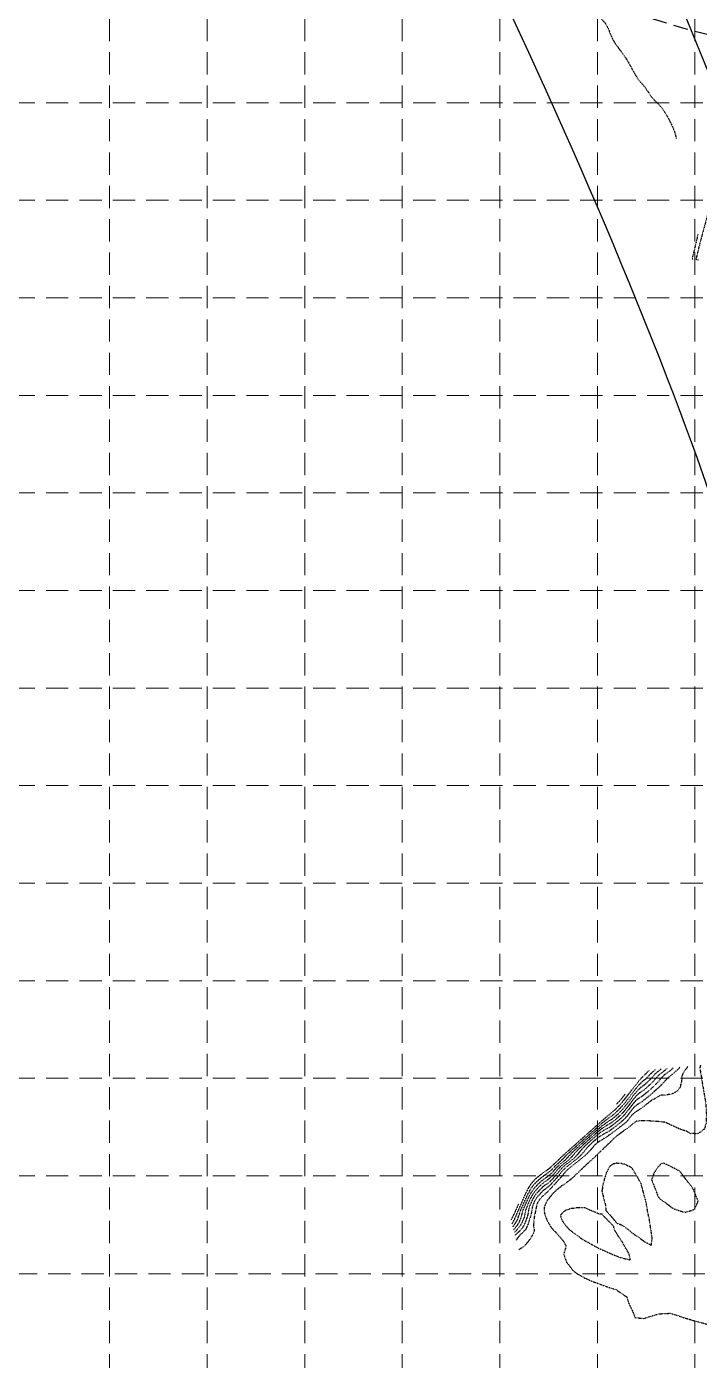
# Model space of a CAD drawing. Header units: feet. Extents: x 2175025 to 2179063, y 467811 to 470338.
# Drawn here: x 2175919 to 2176353, y 468262 to 469123 of the extents above; entities that cross this region are included whole.
import ezdxf

# ---------------------------------------------------------------- set-up
doc = ezdxf.new("R2010")
doc.units = ezdxf.units.FT
doc.header["$LTSCALE"] = 0.5
doc.header["$MEASUREMENT"] = 0
for name, pattern in [('DIVIDE', [1.25, 0.5, -0.25, 0, -0.25, 0, -0.25]), ('HIDDEN', [0.375, 0.25, -0.125]), ('HIDDEN2', [0.1875, 0.125, -0.0625])]:
    doc.linetypes.add(name, pattern=pattern)
for name, color, linetype in [('EC', 35, 'DIVIDE'), ('GRID', 254, 'HIDDEN'), ('Road Bush Tollway Approximate', 4, 'CONTINUOUS')]:
    doc.layers.add(name, color=color, linetype=linetype)

msp = doc.modelspace()

# ---------------------------------------------------------------- linework, layer by layer
at = {"layer": 'EC', "color": 43, "flags": 128}
for points, elevation in [([(2176279.06, 469193.15), (2176279.06, 469193.15), (2176277.96, 469192.36), (2176277.36, 469191.7), (2176277.25, 469191.54), (2176276.99, 469191.28), (2176276.43, 469190.73), (2176275.53, 469190.22), (2176275.13, 469189.95), (2176274.73, 469189.78), (2176274.7, 469189.76), (2176274.61, 469189.67), (2176274.59, 469189.63), (2176274.53, 469189.46), (2176274.51, 469189.35), (2176274.49, 469189.17), (2176274.47, 469188.96), (2176274.46, 469188.87), (2176274.42, 469188.61), (2176274.03, 469187.91), (2176273.78, 469187.5), (2176273.75, 469187.47), (2176273.65, 469187.37), (2176273.18, 469187), (2176273, 469186.91), (2176272.62, 469186.67), (2176272.2, 469186.37), (2176272.04, 469186.19), (2176271.55, 469185.32), (2176271.28, 469184.78), (2176270.67, 469183.64), (2176269.78, 469181.84), (2176269.56, 469181.58), (2176268.55, 469180.28), (2176267.82, 469179.45), (2176267.39, 469179.04), (2176266.67, 469178.17), (2176266.25, 469177.9), (2176265.91, 469177.31), (2176265.1, 469176.71), (2176263.91, 469175.15), (2176263.88, 469175.14), (2176263.88, 469175.14), (2176263.33, 469174.83), (2176263.15, 469174.72), (2176262.85, 469174.48), (2176262.55, 469174.09), (2176262.53, 469174.05), (2176262.51, 469173.93), (2176262.32, 469172.45), (2176262.34, 469171.7), (2176262.36, 469170.72), (2176262.46, 469169.72), (2176262.55, 469168.92), (2176262.72, 469167.84), (2176262.85, 469167.05), (2176263.06, 469166.03), (2176263.23, 469165.14), (2176263.43, 469164.25), (2176263.65, 469163.21), (2176263.82, 469162.48), (2176264.08, 469161.28), (2176264.21, 469160.71), (2176264.52, 469159.34), (2176264.6, 469158.94), (2176264.73, 469158.15), (2176264.75, 469158.07), (2176264.96, 469157.19), (2176264.99, 469157.03), (2176265.21, 469156.23), (2176265.26, 469156.02), (2176265.49, 469155.27), (2176265.55, 469155.03), (2176265.8, 469154.32), (2176265.87, 469154.07), (2176266.16, 469153.36), (2176266.23, 469153.16), (2176266.61, 469152.4), (2176266.65, 469152.31), (2176266.9, 469151.93), (2176267.13, 469151.53), (2176267.2, 469151.45), (2176267.7, 469150.84), (2176269.31, 469149.94), (2176270.43, 469149.24), (2176272.19, 469148.35), (2176273.29, 469147.79), (2176274.49, 469147.21), (2176276.02, 469145.92), (2176278.25, 469143.98), (2176278.6, 469143.69), (2176278.87, 469143.47), (2176280.98, 469141.11), (2176281.89, 469140.12), (2176283.18, 469138.22), (2176284.09, 469137), (2176285.2, 469135.02), (2176285.95, 469133.98), (2176287.19, 469131.78), (2176288.05, 469130.9), (2176289.51, 469129.09), (2176292.09, 469126.52), (2176292.64, 469125.87), (2176294.59, 469122.44), (2176295.06, 469121.42), (2176295.96, 469118.95), (2176297.12, 469116.36), (2176297.55, 469115.34), (2176298.8, 469113.31), (2176299.17, 469112.72), (2176300.51, 469110.8), (2176301.13, 469109.93), (2176302.31, 469108.32), (2176303.25, 469107.05), (2176304.15, 469105.84), (2176305.35, 469104.18), (2176305.95, 469103.35), (2176307.12, 469101.49), (2176307.54, 469100.81), (2176307.9, 469100.16), (2176308.82, 469098.43), (2176309.28, 469097.59), (2176310.11, 469096.06), (2176310.67, 469095.04), (2176311.43, 469093.69), (2176312.08, 469092.56), (2176312.84, 469091.34), (2176313.53, 469090.25), (2176314.47, 469089.04), (2176315.09, 469088.25), (2176316.34, 469086.83), (2176317.22, 469085.79), (2176318.15, 469084.61), (2176319.28, 469083.1), (2176319.8, 469082.35), (2176321.23, 469080.05), (2176321.23, 469080.04), (2176322.58, 469078.15), (2176322.64, 469078.06), (2176324.08, 469076.5), (2176324.38, 469076.17), (2176325.64, 469074.92), (2176326.24, 469074.3), (2176327.21, 469073.36), (2176328.07, 469072.43), (2176328.73, 469071.72), (2176329.68, 469070.51), (2176330.13, 469069.92), (2176332.52, 469065.99), (2176333.45, 469064.41), (2176335.33, 469060.69), (2176336.4, 469058.35), (2176337.43, 469055.77), (2176338.58, 469051.49), (2176338.62, 469051.34)], 430), ([(2176361.02, 469011.97), (2176360.11, 469007.66), (2176359.47, 469004.63), (2176358.48, 469000.78), (2176356.68, 468993.93), (2176356.68, 468993.92), (2176356.68, 468993.92), (2176354.82, 468987.08), (2176353.51, 468982.22), (2176352.98, 468980.23), (2176351.67, 468974.7), (2176351.35, 468973.35), (2176351.35, 468973.34), (2176351.48, 468973.27), (2176351.62, 468973.21), (2176351.77, 468973.16), (2176352.02, 468973.08), (2176352.12, 468973.05), (2176352.44, 468972.94), (2176352.47, 468972.94), (2176352.55, 468972.91), (2176352.75, 468972.83), (2176352.81, 468972.81), (2176352.92, 468972.75), (2176353.04, 468972.69)], 431), ([(2176352.61, 468989.45), (2176352.17, 468987.47), (2176350.6, 468980.85), (2176350.53, 468980.59), (2176350.37, 468979.91), (2176348.85, 468973.72), (2176348.9, 468973.69), (2176348.96, 468973.64), (2176349.14, 468973.56), (2176349.18, 468973.55), (2176349.28, 468973.51), (2176349.38, 468973.45), (2176349.43, 468973.43), (2176349.57, 468973.37), (2176349.69, 468973.3), (2176349.75, 468973.28), (2176349.86, 468973.22)], 430), ([(2176232.47, 468350.41), (2176233.23, 468351.46), (2176233.6, 468352.13), (2176234.27, 468353.39), (2176234.6, 468354.24), (2176235.39, 468356), (2176235.71, 468356.88), (2176236.7, 468359.06), (2176236.92, 468359.58), (2176238.02, 468362.08), (2176238.09, 468362.25), (2176238.62, 468363.46), (2176239.23, 468364.91), (2176239.33, 468365.15), (2176240.36, 468367.56), (2176240.64, 468368.2), (2176241.59, 468370.26), (2176242.01, 468371.15), (2176243, 468373.06), (2176243.47, 468373.93), (2176244.89, 468376.09), (2176245.09, 468376.41), (2176245.26, 468376.62), (2176246.4, 468377.99), (2176246.89, 468378.48), (2176247.79, 468379.41), (2176248.43, 468379.96), (2176249.26, 468380.69), (2176249.92, 468381.2), (2176250.78, 468381.87), (2176251.39, 468382.3), (2176252.33, 468383), (2176252.84, 468383.35), (2176253.9, 468384.1), (2176254.3, 468384.39), (2176255.45, 468385.22), (2176255.75, 468385.45), (2176256.98, 468386.38), (2176257.23, 468386.59), (2176258.97, 468388.28), (2176261.04, 468390.16), (2176261.32, 468390.42), (2176265.03, 468394), (2176265.92, 468394.81), (2176269.44, 468397.99), (2176270.4, 468398.85), (2176273.95, 468402.02), (2176274.86, 468402.83), (2176278.49, 468406.06), (2176279.31, 468406.79), (2176283.03, 468410.09), (2176283.77, 468410.75), (2176287.55, 468414.12), (2176288.22, 468414.73), (2176292.11, 468418.17), (2176292.67, 468418.68), (2176296.17, 468421.57), (2176296.99, 468422.25), (2176297.06, 468422.3), (2176297.32, 468422.52), (2176298.99, 468423.96), (2176299.39, 468424.35), (2176301.49, 468426.42), (2176301.53, 468426.46), (2176302.32, 468427.35), (2176303.78, 468428.99), (2176303.84, 468429.06), (2176305.72, 468431.35), (2176306.09, 468431.8), (2176306.1, 468431.82), (2176308.27, 468434.62), (2176308.5, 468434.91), (2176310.43, 468437.46), (2176310.91, 468438.09), (2176312.6, 468440.29), (2176313.3, 468441.17), (2176314.83, 468443.06), (2176315.62, 468443.99), (2176317.22, 468445.64), (2176317.81, 468446.26), (2176320.33, 468448.65), (2176321.41, 468449.64)], 430), ([(2176233.02, 468348.3), (2176233.75, 468349.25), (2176234.74, 468350.58), (2176235.12, 468351.27), (2176235.8, 468352.49), (2176236.22, 468353.44), (2176236.64, 468354.54), (2176236.88, 468355.39), (2176237.59, 468357.41), (2176237.73, 468357.9), (2176238.76, 468360.37), (2176238.83, 468360.54), (2176238.84, 468360.57), (2176239.97, 468363.19), (2176240.15, 468363.62), (2176241.14, 468365.87), (2176241.48, 468366.64), (2176242.38, 468368.57), (2176242.85, 468369.59), (2176243.79, 468371.37), (2176244.31, 468372.37), (2176245.75, 468374.44), (2176245.97, 468374.78), (2176246.15, 468374.98), (2176247.31, 468376.29), (2176247.75, 468376.74), (2176248.7, 468377.73), (2176249.31, 468378.28), (2176250.14, 468379.05), (2176250.82, 468379.59), (2176251.64, 468380.28), (2176252.3, 468380.76), (2176253.18, 468381.43), (2176253.76, 468381.85), (2176254.73, 468382.55), (2176255.21, 468382.9), (2176256.3, 468383.65), (2176256.66, 468383.92), (2176258.34, 468385.41), (2176258.48, 468385.54), (2176260.26, 468387.52), (2176262.36, 468389.4), (2176262.49, 468389.52), (2176264.57, 468391.4), (2176264.86, 468391.68), (2176268.15, 468395.1), (2176269.56, 468396.38), (2176272.45, 468399.05), (2176274.07, 468400.49), (2176276.92, 468403.06), (2176278.54, 468404.51), (2176281.42, 468407.09), (2176283, 468408.49), (2176285.96, 468411.13), (2176287.45, 468412.46), (2176290.65, 468415.22), (2176291.86, 468416.29), (2176295.29, 468418.86), (2176296.02, 468419.39), (2176296.16, 468419.48), (2176297.47, 468420.43), (2176298.23, 468420.98), (2176298.32, 468421.06), (2176300.13, 468422.69), (2176300.73, 468423.29), (2176302.61, 468425.18), (2176302.9, 468425.51), (2176304.92, 468427.86), (2176305.19, 468428.19), (2176307.13, 468430.64), (2176307.56, 468431.18), (2176309.31, 468433.46), (2176309.96, 468434.31), (2176311.48, 468436.29), (2176312.35, 468437.39), (2176313.71, 468439.05), (2176314.67, 468440.22), (2176316.12, 468441.61), (2176316.82, 468442.34), (2176319.45, 468444.48), (2176319.56, 468444.58), (2176322.53, 468447.72), (2176323.84, 468448.85), (2176324.24, 468449.21), (2176325.15, 468449.99)], 431), ([(2176233.49, 468346.47), (2176234.27, 468347.23), (2176235.18, 468348.36), (2176236.21, 468349.72), (2176236.58, 468350.39), (2176237.27, 468351.63), (2176237.69, 468352.56), (2176238.17, 468353.64), (2176238.51, 468354.59), (2176238.84, 468355.78), (2176238.98, 468356.44), (2176239.57, 468358.57), (2176239.65, 468358.86), (2176239.7, 468358.98), (2176240.67, 468361.46), (2176240.96, 468362.13), (2176241.81, 468364.12), (2176242.27, 468365.18), (2176243.03, 468366.82), (2176243.64, 468368.13), (2176244.43, 468369.61), (2176245.11, 468370.89), (2176246.43, 468372.69), (2176246.81, 468373.23), (2176247.07, 468373.52), (2176248.18, 468374.7), (2176248.66, 468375.2), (2176249.56, 468376.14), (2176250.22, 468376.76), (2176250.99, 468377.49), (2176251.74, 468378.11), (2176252.48, 468378.73), (2176253.22, 468379.3), (2176254.01, 468379.89), (2176254.68, 468380.37), (2176255.59, 468380.96), (2176256.11, 468381.32), (2176257.65, 468382.59), (2176257.9, 468382.81), (2176259.63, 468384.66), (2176259.8, 468384.86), (2176261.47, 468386.82), (2176263.24, 468388.48), (2176263.65, 468388.85), (2176265.96, 468390.66), (2176266.05, 468390.75), (2176267.92, 468392.58), (2176268.47, 468393.16), (2176271.16, 468396.16), (2176273.25, 468398.1), (2176275.32, 468400.06), (2176277.78, 468402.28), (2176279.73, 468404.05), (2176282.26, 468406.32), (2176284.25, 468408.08), (2176286.71, 468410.27), (2176289, 468412.19), (2176291.08, 468413.98), (2176294.97, 468416.64), (2176295.12, 468416.74), (2176295.17, 468416.77), (2176297.32, 468418.11), (2176297.36, 468418.14), (2176297.54, 468418.28), (2176299.33, 468419.76), (2176299.74, 468420.13), (2176301.23, 468421.46), (2176302.11, 468422.35), (2176303.68, 468423.97), (2176304.31, 468424.71), (2176305.95, 468426.7), (2176306.65, 468427.59), (2176308.13, 468429.52), (2176309.05, 468430.72), (2176310.3, 468432.35), (2176311.45, 468433.85), (2176312.52, 468435.13), (2176313.78, 468436.66), (2176314.92, 468437.7), (2176315.88, 468438.61), (2176318.37, 468440.4), (2176318.54, 468440.54), (2176319.41, 468441.33), (2176321.39, 468443.16), (2176321.75, 468443.51), (2176324.42, 468446.53), (2176324.67, 468446.83), (2176324.77, 468446.92), (2176325.07, 468447.19), (2176326.03, 468448.05), (2176326.36, 468448.33), (2176327.6, 468449.21), (2176328.22, 468449.75), (2176328.85, 468450.34)], 432), ([(2176332.6, 468450.69), (2176332.22, 468450.29), (2176331.5, 468449.58), (2176330.47, 468448.81), (2176329.91, 468448.42), (2176328.5, 468447.43), (2176328.3, 468447.25), (2176327.74, 468446.73), (2176327.11, 468446.13), (2176326.87, 468445.9), (2176326.25, 468445.17), (2176324.04, 468442.56), (2176323.21, 468441.73), (2176320.79, 468439.38), (2176320.33, 468438.97), (2176318.76, 468437.66), (2176317.56, 468436.64), (2176317.17, 468436.36), (2176314.95, 468434.91), (2176313.7, 468433.81), (2176312.87, 468433.09), (2176311.32, 468431.21), (2176310.55, 468430.25), (2176309.14, 468428.4), (2176308.13, 468427.06), (2176306.98, 468425.55), (2176305.74, 468423.97), (2176304.76, 468422.77), (2176303.48, 468421.42), (2176302.33, 468420.23), (2176301.17, 468419.21), (2176300.42, 468418.54), (2176298.72, 468417.1), (2176298.47, 468416.9), (2176296.69, 468415.57), (2176296.42, 468415.37), (2176296.38, 468415.34), (2176295.84, 468415.04), (2176294.25, 468414.16), (2176293.85, 468413.9), (2176290.28, 468411.63), (2176287.33, 468409.16), (2176285.95, 468408.02), (2176282.62, 468405.07), (2176281.49, 468404.05), (2176278.24, 468401.09), (2176276.95, 468399.84), (2176274.23, 468397.24), (2176272.11, 468394.74), (2176271.25, 468393.75), (2176269.58, 468391.99), (2176269.5, 468391.91), (2176267.21, 468390.07), (2176266.76, 468389.72), (2176264.79, 468388.18), (2176264.14, 468387.57), (2176262.66, 468386.12), (2176261.16, 468384.29), (2176260.87, 468383.94), (2176259.21, 468382.05), (2176258.99, 468381.81), (2176257.33, 468380.1), (2176256.93, 468379.78), (2176255.56, 468378.71), (2176254.89, 468378.27), (2176254.14, 468377.79), (2176253.32, 468377.18), (2176252.66, 468376.64), (2176251.83, 468375.94), (2176251.15, 468375.29), (2176250.4, 468374.58), (2176249.58, 468373.73), (2176249.02, 468373.14), (2176248, 468372.08), (2176247.64, 468371.7), (2176247.06, 468370.93), (2176245.91, 468369.41), (2176245.08, 468367.85), (2176244.44, 468366.65), (2176243.72, 468365.08), (2176243.09, 468363.66), (2176242.56, 468362.41), (2176241.84, 468360.5), (2176241.59, 468359.84), (2176241.26, 468358.5), (2176241.03, 468357.47), (2176240.96, 468357.07), (2176240.68, 468355.68), (2176240.43, 468354.85), (2176240.04, 468353.74), (2176239.67, 468352.76), (2176239.19, 468351.7), (2176238.77, 468350.75), (2176238.11, 468349.55), (2176237.73, 468348.83), (2176236.69, 468347.5), (2176235.73, 468346.38), (2176234.59, 468345.33), (2176233.94, 468344.76)], 433), ([(2176336.53, 468451.06), (2176336.3, 468450.79), (2176335.59, 468449.96), (2176334.72, 468449.24), (2176334.16, 468448.82), (2176332.79, 468447.84), (2176332.52, 468447.65), (2176331.11, 468446.65), (2176330.89, 468446.49), (2176330.84, 468446.45), (2176329.82, 468445.37), (2176329.3, 468444.89), (2176327.97, 468443.32), (2176326.48, 468441.53), (2176324.96, 468440.05), (2176323.24, 468438.36), (2176322.1, 468437.32), (2176319.77, 468435.27), (2176319.3, 468434.87), (2176318, 468433.85), (2176316.57, 468432.7), (2176315.97, 468432.33), (2176313.99, 468431.1), (2176312.53, 468429.86), (2176311.93, 468429.34), (2176310.2, 468427.21), (2176309.58, 468426.42), (2176308.05, 468424.36), (2176307.15, 468423.17), (2176305.87, 468421.53), (2176304.84, 468420.4), (2176303.47, 468418.96), (2176302.55, 468418.17), (2176301.55, 468417.28), (2176300.1, 468416.08), (2176299.59, 468415.64), (2176297.73, 468414.18), (2176297.58, 468414.07), (2176295.79, 468412.82), (2176295.47, 468412.6), (2176295.45, 468412.58), (2176295.2, 468412.46), (2176293.34, 468411.5), (2176292.49, 468410.98), (2176289.43, 468409.12), (2176285.9, 468406.22), (2176285.11, 468405.56), (2176281.39, 468402.2), (2176280.6, 468401.43), (2176277.5, 468398.39), (2176275.72, 468396.2), (2176274.72, 468394.97), (2176273.13, 468393.21), (2176273.1, 468393.17), (2176270.81, 468391.27), (2176270.54, 468391.05), (2176268.38, 468389.39), (2176267.63, 468388.8), (2176265.98, 468387.49), (2176265.2, 468386.72), (2176263.9, 468385.4), (2176262.5, 468383.67), (2176262.12, 468383.21), (2176260.54, 468381.36), (2176260.27, 468381.06), (2176258.62, 468379.22), (2176258.35, 468378.95), (2176256.74, 468377.32), (2176256.25, 468376.95), (2176254.99, 468375.97), (2176254.23, 468375.49), (2176253.56, 468375.03), (2176252.69, 468374.33), (2176252.05, 468373.75), (2176251.26, 468372.99), (2176250.49, 468372.18), (2176249.88, 468371.54), (2176248.91, 468370.53), (2176248.5, 468370.1), (2176247.81, 468369.22), (2176246.76, 468367.83), (2176245.87, 468366.16), (2176245.31, 468365.05), (2176244.6, 468363.43), (2176244.02, 468361.94), (2176243.63, 468360.86), (2176243.19, 468358.89), (2176243.12, 468358.52), (2176243.09, 468358.36), (2176242.85, 468356.77), (2176242.67, 468356.07), (2176242.32, 468354.89), (2176242.02, 468353.92), (2176241.66, 468352.94), (2176241.27, 468351.83), (2176240.87, 468350.93), (2176240.4, 468349.8), (2176239.87, 468348.82), (2176239.38, 468347.86), (2176238.46, 468346.74), (2176237.29, 468345.46), (2176236.18, 468344.5), (2176234.78, 468343.3), (2176234.4, 468342.98)], 434), ([(2176340.84, 468451.47), (2176340.62, 468451.18), (2176340.06, 468450.38), (2176339.21, 468449.57), (2176338.88, 468449.26), (2176337.56, 468448.19), (2176337.49, 468448.12), (2176337.46, 468448.09), (2176336.1, 468446.98), (2176335.68, 468446.63), (2176334.71, 468445.83), (2176333.87, 468445.18), (2176333.46, 468444.7), (2176332.27, 468443.65), (2176329.42, 468440.43), (2176329.34, 468440.34), (2176326.56, 468437.72), (2176326.01, 468437.2), (2176323.75, 468435.23), (2176322.5, 468434.13), (2176320.97, 468432.85), (2176318.87, 468431.12), (2176318.22, 468430.59), (2176316.67, 468429.43), (2176315.52, 468428.52), (2176314.98, 468428.21), (2176312.95, 468426.99), (2176311.5, 468425.76), (2176310.89, 468425.19), (2176309.22, 468423.05), (2176308.49, 468422.09), (2176307.08, 468420.19), (2176306.13, 468419.11), (2176304.71, 468417.57), (2176303.84, 468416.85), (2176302.78, 468415.91), (2176301.41, 468414.82), (2176300.8, 468414.3), (2176299.04, 468412.93), (2176298.78, 468412.73), (2176296.81, 468411.27), (2176296.72, 468411.2), (2176296.71, 468411.19), (2176294.6, 468409.75), (2176294.45, 468409.65), (2176293.21, 468409.04), (2176292.36, 468408.6), (2176291.9, 468408.33), (2176288.45, 468406.24), (2176285.22, 468403.54), (2176284.07, 468402.5), (2176281.22, 468399.69), (2176279.13, 468397.11), (2176278.51, 468396.3), (2176277.53, 468395.19), (2176276.96, 468394.53), (2176276.79, 468394.38), (2176274.56, 468392.46), (2176274.5, 468392.41), (2176274.13, 468392.13), (2176272.1, 468390.51), (2176271.76, 468390.25), (2176269.67, 468388.63), (2176268.89, 468388.02), (2176267.3, 468386.72), (2176266.58, 468385.98), (2176265.25, 468384.62), (2176263.79, 468382.81), (2176263.48, 468382.42), (2176261.83, 468380.51), (2176261.63, 468380.27), (2176259.9, 468378.33), (2176259.73, 468378.14), (2176257.99, 468376.24), (2176257.79, 468376.04), (2176256.11, 468374.34), (2176255.71, 468374.03), (2176254.35, 468372.95), (2176253.68, 468372.51), (2176252.9, 468371.91), (2176252.19, 468371.26), (2176251.34, 468370.38), (2176250.82, 468369.81), (2176249.76, 468368.7), (2176249.44, 468368.37), (2176248.9, 468367.68), (2176247.72, 468366.07), (2176246.99, 468364.64), (2176246.33, 468363.15), (2176245.91, 468362.01), (2176245.43, 468359.89), (2176245.39, 468359.66), (2176245.37, 468359.56), (2176245.17, 468357.93), (2176245, 468357.24), (2176244.72, 468356.09), (2176244.43, 468355.04), (2176244.19, 468354.21), (2176243.81, 468352.87), (2176243.61, 468352.31), (2176243.12, 468350.74), (2176242.96, 468350.37), (2176242.33, 468348.67), (2176242.16, 468348.35), (2176241.36, 468346.7), (2176240.95, 468346.24), (2176239.14, 468344.38), (2176238.69, 468344), (2176236.86, 468342.09), (2176236.66, 468341.86), (2176236.02, 468341), (2176235.21, 468339.86)], 435), ([(2176346.02, 468451.96), (2176345.58, 468451.32), (2176345.34, 468450.88), (2176344.64, 468450.06), (2176344.49, 468449.79), (2176344.38, 468449.61), (2176343.78, 468448.71), (2176343.23, 468447.89), (2176343.02, 468447.63), (2176342.68, 468447.16), (2176342.53, 468446.57), (2176342.44, 468446.01), (2176342.26, 468445.53), (2176342.15, 468445.01), (2176342.06, 468442.19), (2176341.78, 468441.67), (2176341.03, 468438.24), (2176340.26, 468437.59), (2176339.23, 468435.92), (2176336.97, 468434.71), (2176335.51, 468434.12), (2176332.06, 468433.5), (2176331.25, 468433.46), (2176328.55, 468433.45), (2176327.49, 468432.79), (2176326.77, 468432.34), (2176324.94, 468431.3), (2176322.68, 468430.02), (2176322.38, 468429.79), (2176322.26, 468429.7), (2176319.68, 468427.72), (2176318.42, 468426.77), (2176316.98, 468425.65), (2176314.5, 468423.88), (2176314.31, 468423.74), (2176314.05, 468423.59), (2176311.73, 468422.15), (2176310.78, 468421.3), (2176309.6, 468420.09), (2176308.49, 468418.6), (2176307.24, 468417.12), (2176306.18, 468415.93), (2176304.92, 468414.93), (2176304.21, 468414.31), (2176302.55, 468413.05), (2176302.18, 468412.75), (2176300.21, 468411.27), (2176300.14, 468411.21), (2176299.61, 468410.82), (2176298.11, 468409.66), (2176297.87, 468409.48), (2176296.06, 468408.13), (2176295.54, 468407.75), (2176293.96, 468406.65), (2176293.26, 468406.15), (2176291.71, 468405.33), (2176291.12, 468404.96), (2176288.95, 468403.53), (2176287.12, 468402.32), (2176286.14, 468401.42), (2176284.64, 468399.66), (2176283.25, 468397.97), (2176282.77, 468397.49), (2176281.62, 468396.17), (2176280.73, 468395.38), (2176279.3, 468394.13), (2176278.45, 468393.41), (2176276.69, 468391.99), (2176276.1, 468391.49), (2176273.88, 468389.77), (2176273.67, 468389.6), (2176272.54, 468388.74), (2176271.25, 468387.71), (2176271.06, 468387.56), (2176268.93, 468385.77), (2176268.66, 468385.49), (2176266.87, 468383.67), (2176266.28, 468382.95), (2176265.09, 468381.48), (2176264.95, 468381.32), (2176263.21, 468379.35), (2176263.01, 468379.13), (2176261.3, 468377.23), (2176261.09, 468377.01), (2176259.38, 468375.12), (2176259.18, 468374.9), (2176257.45, 468373.02), (2176257.27, 468372.81), (2176255.47, 468370.94), (2176255.38, 468370.83), (2176254.95, 468370.48), (2176253.57, 468369.27), (2176253.36, 468369.11), (2176252.06, 468367.93), (2176251.92, 468367.78), (2176251.11, 468366.9), (2176250.58, 468366.26), (2176250, 468365.41), (2176248.94, 468363.8), (2176248.79, 468363.45), (2176248.56, 468362.62), (2176248.2, 468361.07), (2176248.07, 468360.51), (2176247.92, 468359.32), (2176247.65, 468358.22), (2176247.5, 468357.49), (2176247.16, 468355.98), (2176247.09, 468355.67), (2176246.82, 468354.4), (2176246.78, 468353.9), (2176246.78, 468353.67), (2176246.66, 468352.23), (2176246.63, 468351.22), (2176246.54, 468350.55), (2176246.41, 468348.97), (2176246.48, 468348.8), (2176246.49, 468348.76), (2176246.89, 468346.28), (2176246.88, 468345.94), (2176246.36, 468344.12), (2176244.52, 468341.09), (2176243.41, 468339.47), (2176240.91, 468336.39), (2176240.18, 468335.68), (2176237.39, 468333.84), (2176236.87, 468333.48)], 436), ([(2176354.36, 468452.74), (2176353.96, 468452.22), (2176354, 468451.7), (2176353.76, 468451.14), (2176354.62, 468446.45), (2176355.58, 468440.25), (2176356.19, 468437.07), (2176356.42, 468435.37), (2176357.71, 468427.81), (2176357.95, 468422.45), (2176358.15, 468420.81), (2176357.97, 468419.01), (2176358.02, 468414.97), (2176357.55, 468414.38), (2176356.83, 468411.35), (2176355.82, 468411.03), (2176354.7, 468409.71), (2176353.63, 468409.31), (2176352.37, 468408.47), (2176348.91, 468408.59), (2176347.77, 468408.53), (2176345.39, 468410.07), (2176341.97, 468411.08), (2176339.7, 468412.07), (2176336.17, 468413.65), (2176331.55, 468415.86), (2176330.48, 468415.97), (2176330.07, 468416.02), (2176325.68, 468416.44), (2176323.46, 468416.67), (2176320.95, 468416.76), (2176317.2, 468416.94), (2176316.33, 468416.86), (2176313.11, 468416.62), (2176312.4, 468416.14), (2176311.9, 468415.9), (2176309.76, 468414.33), (2176308.61, 468413.22), (2176307.59, 468412.55), (2176306.55, 468411.69), (2176305.26, 468410.8), (2176304.48, 468410.18), (2176302.93, 468409.08), (2176302.42, 468408.66), (2176300.6, 468407.32), (2176300.37, 468407.13), (2176298.77, 468405.93), (2176298.37, 468405.49), (2176298.33, 468405.48), (2176296.49, 468403.49), (2176296.31, 468403.43), (2176294.57, 468401.59), (2176294.27, 468401.47), (2176292.61, 468399.77), (2176292.22, 468399.53), (2176290.64, 468397.95), (2176288.91, 468396.39), (2176288.48, 468395.84), (2176286.73, 468394.34), (2176286.31, 468393.75), (2176284.55, 468392.29), (2176284.12, 468391.68), (2176282.36, 468390.26), (2176281.93, 468389.64), (2176280.17, 468388.23), (2176279.72, 468387.6), (2176277.97, 468386.2), (2176277.52, 468385.56), (2176275.8, 468384.15), (2176275.34, 468383.49), (2176273.66, 468382.05), (2176273.16, 468381.42), (2176271.55, 468379.93), (2176269.92, 468378.54), (2176269.34, 468378.14), (2176267.51, 468376.74), (2176267, 468376.49), (2176265.03, 468374.99), (2176264.66, 468374.83), (2176262.62, 468373.19), (2176262.41, 468373.09), (2176260.39, 468371.28), (2176260.27, 468371.22), (2176258.37, 468369.24), (2176258.28, 468369.18), (2176256.58, 468367.04), (2176256.47, 468366.95), (2176255.02, 468364.7), (2176254.87, 468364.5), (2176253.74, 468362.19), (2176253.21, 468360.4), (2176253.23, 468359.93), (2176253.23, 468358.02), (2176253.56, 468357.15), (2176253.92, 468355.4), (2176254.72, 468353.83), (2176255.16, 468352.56), (2176256.64, 468350.03), (2176256.84, 468349.55), (2176257.82, 468347.94), (2176259.42, 468346.2), (2176260.84, 468344.78), (2176262.87, 468342.51), (2176265.82, 468339.03), (2176265.85, 468339), (2176265.88, 468338.86), (2176267.51, 468336), (2176266.05, 468331.1), (2176266.07, 468330.37), (2176267.76, 468325.42), (2176269.93, 468322.72), (2176271.83, 468320.23), (2176274.7, 468318.06), (2176278.82, 468315.64), (2176284.86, 468312.95), (2176288.58, 468311.63), (2176295.07, 468309.25), (2176299.62, 468307.89), (2176305.23, 468304.05), (2176306.57, 468303.29), (2176307.94, 468299), (2176308.03, 468298.81), (2176310.11, 468294.52), (2176310.14, 468294.46), (2176310.51, 468293.53), (2176311.91, 468290.04), (2176311.97, 468289.8), (2176312.37, 468289.73), (2176317.53, 468289.19), (2176319.79, 468289.92), (2176326.41, 468291.91), (2176327.42, 468292.22), (2176327.65, 468292.23), (2176329.56, 468292.31), (2176334.36, 468292.54), (2176334.86, 468292.55), (2176337.96, 468291.54), (2176342.47, 468290.07), (2176343.56, 468289.71), (2176350.1, 468287.74), (2176353.61, 468286.79), (2176357.75, 468285.66), (2176364.44, 468284.05), (2176365.43, 468283.78), (2176367.75, 468283.23), (2176373.12, 468282.13), (2176376.27, 468281.56), (2176380.8, 468280.32), (2176387.4, 468278.9), (2176388.43, 468278.03), (2176394.31, 468275.21), (2176392.82, 468272.61), (2176391.37, 468270.63), (2176390.07, 468269.48), (2176388.4, 468268.15), (2176386.89, 468266.45), (2176385.86, 468265.43), (2176383.43, 468263.48), (2176380.69, 468261.52), (2176379.59, 468260.59), (2176378.47, 468259.77), (2176375.45, 468257.77), (2176372.87, 468256.3), (2176370.86, 468255.05), (2176367.57, 468253.26), (2176365.93, 468252.41), (2176365.17, 468252.2), (2176362.21, 468251.35), (2176358.74, 468250.39), (2176357.79, 468250.14), (2176351.92, 468249.34), (2176346.6, 468248.54), (2176345.07, 468248.35), (2176341.86, 468247.6), (2176338.46, 468246.89), (2176335.86, 468246.03), (2176333.31, 468245.27), (2176332.39, 468245.04), (2176327.91, 468244.12), (2176325.88, 468243.77), (2176322.13, 468243.7), (2176320.22, 468243.72), (2176313.98, 468244.17), (2176313.72, 468244.19), (2176312.73, 468244.19), (2176306.9, 468244.22), (2176305.49, 468244.19), (2176299.97, 468244.08), (2176297.2, 468244.02), (2176292.96, 468243.83), (2176289.06, 468243.7), (2176285.8, 468243.37), (2176281.31, 468243), (2176278.1, 468242.13), (2176274.56, 468241.32), (2176270.06, 468239.61), (2176268.58, 468239.12), (2176262.78, 468237.76), (2176261.84, 468237.65), (2176261.77, 468237.64)], 437), ([(2176300.1, 468427.62), (2176300.25, 468427.77), (2176300.27, 468427.79), (2176302.49, 468430.27), (2176302.62, 468430.42), (2176304.81, 468433.08), (2176304.87, 468433.16), (2176305.58, 468434.06)], 429), ([(2176236.71, 468363.11), (2176235.88, 468361.14), (2176235.74, 468360.83), (2176234.68, 468358.45), (2176234.4, 468357.82), (2176233.37, 468355.71), (2176233.01, 468354.92), (2176231.86, 468352.87), (2176231.84, 468352.83)], 429)]:
    msp.add_lwpolyline(points, dxfattribs=dict(at, elevation=elevation))
at = {"layer": 'EC', "color": 43, "elevation": 438, "flags": 128}
for points in [[(2176290.8, 468372.53), (2176290.72, 468372.38), (2176290.58, 468371.55), (2176291.72, 468366.88), (2176292.97, 468362.06), (2176293.19, 468360.88), (2176293.07, 468359), (2176296.53, 468355.2), (2176300.25, 468350.69), (2176302.52, 468349.93), (2176303.94, 468349.23), (2176307.47, 468346.66), (2176309.86, 468344.58), (2176312.8, 468342.68), (2176316.53, 468339.99), (2176318.06, 468338.82), (2176319.18, 468338.2), (2176322.52, 468336.5), (2176323.07, 468341.02), (2176323.07, 468341.04), (2176323.06, 468341.09), (2176321.85, 468349), (2176321.23, 468353.27), (2176320.23, 468357.72), (2176318.96, 468365.18), (2176318.43, 468366.8), (2176315.82, 468376.55), (2176311.87, 468383.33), (2176310.03, 468386.27), (2176308.21, 468387.49), (2176307.7, 468387.49), (2176305.26, 468388.96), (2176304.1, 468388.82), (2176302.54, 468389.57), (2176300.97, 468389.25), (2176300, 468389.51), (2176298.21, 468388.97), (2176297.63, 468388.79), (2176295.95, 468387.72), (2176294.69, 468385.72), (2176294.29, 468384.65), (2176293.29, 468382.82), (2176292.91, 468381.02), (2176292.19, 468379.61), (2176291.76, 468376.96), (2176291.34, 468376.12)], [(2176340.87, 468384.28), (2176335.06, 468387.3), (2176330.33, 468389.52), (2176329.04, 468389.3), (2176326.03, 468386.07), (2176324, 468382.6), (2176323.43, 468380.76), (2176322.69, 468378.8), (2176326.33, 468369.46), (2176326.98, 468367.55), (2176328.3, 468366.35), (2176330.98, 468364.39), (2176336.76, 468360.1), (2176342.82, 468358.08), (2176344.18, 468357.83), (2176344.45, 468357.85), (2176348.23, 468358.91), (2176350.29, 468359.63), (2176350.46, 468359.84), (2176352.77, 468365.07), (2176349.54, 468372.85), (2176341.44, 468383.55)], [(2176288.2, 468356.91), (2176283.01, 468359.13), (2176279.62, 468360.69), (2176277.67, 468360.73), (2176277.12, 468360.63), (2176273.84, 468360.69), (2176272.42, 468360.29), (2176270.43, 468360.2), (2176268.59, 468359.39), (2176267.51, 468359.18), (2176265.67, 468357.92), (2176265.16, 468357.53), (2176263.85, 468355.75), (2176264.35, 468353.75), (2176264.91, 468352.5), (2176265.94, 468350.78), (2176268.64, 468347.55), (2176268.82, 468347.31), (2176269.22, 468346.9), (2176274.78, 468342.66), (2176278.27, 468340.19), (2176285.49, 468336.18), (2176287.89, 468334.86), (2176290.29, 468333.77), (2176297.86, 468330.37), (2176302.57, 468328.53), (2176308.36, 468327.17), (2176308.97, 468327.03), (2176308.81, 468327.77), (2176308.12, 468330.9), (2176306.36, 468333.81), (2176305.04, 468336.2), (2176303.8, 468338.52), (2176301.47, 468341.8), (2176298.7, 468346.31), (2176298.5, 468347.02), (2176298.23, 468348.65), (2176293.4, 468353.6), (2176290.64, 468356.56), (2176289.33, 468356.47)]]:
    msp.add_lwpolyline(points, close=True, dxfattribs=at)
at = {"layer": 'GRID', "color": 252, "linetype": 'HIDDEN', "lineweight": 0, "ltscale": 115}
for p, q in [((2175972.69, 470271.35), (2175972.69, 468066.07)), ((2176035.69, 470271.35), (2176035.69, 468066.07)), ((2176098.69, 470271.35), (2176098.69, 468066.07)), ((2176161.69, 470271.35), (2176161.69, 468066.07)), ((2176224.69, 470271.35), (2176224.69, 468066.07)), ((2176287.69, 470271.35), (2176287.69, 468066.07)), ((2176350.69, 470271.35), (2176350.69, 468066.07)), ((2175090.69, 469074.35), (2178996.69, 469074.35)), ((2175090.69, 469011.35), (2178996.69, 469011.35)), ((2175090.69, 468948.35), (2178996.69, 468948.35)), ((2175090.69, 468885.35), (2178996.69, 468885.35)), ((2175090.69, 468822.35), (2178996.69, 468822.35)), ((2175090.69, 468759.35), (2178996.69, 468759.35)), ((2175090.69, 468696.35), (2178996.69, 468696.35)), ((2175090.69, 468633.35), (2178996.69, 468633.35)), ((2175090.69, 468570.35), (2178996.69, 468570.35)), ((2175090.69, 468507.35), (2178996.69, 468507.35)), ((2175090.69, 468444.35), (2178996.69, 468444.35)), ((2175090.69, 468381.35), (2178996.69, 468381.35)), ((2175092.1, 468318.07), (2178998.1, 468318.07))]:
    msp.add_line(p, q, dxfattribs=at)
at = {"layer": 'Road Bush Tollway Approximate', "color": 7, "linetype": 'HIDDEN2', "ltscale": 150, "elevation": -18.31, "flags": 128}
msp.add_lwpolyline([(2176208.32, 469180.51, 0.104763), (2176429.03, 469105.58), (2176495.31, 469095.42)], format="xyb", dxfattribs=at)
at = {"layer": 'Road Bush Tollway Approximate', "color": 7}
for centre, radius, start, end in [((2173710.8, 468084.01, -18.31), 2864.5, 17.02688, 36.83724), ((2173390.26, 467884.61, -18.31), 3206.07, 18.66603, 36.25482), ((2172886.47, 467554.71, -18.31), 3698.36, 21.2775, 27.84778), ((2174330.72, 468117.14, -18.31), 2148.47, 2.28202, 21.2775)]:
    msp.add_arc(centre, radius, start, end, dxfattribs=at)

doc.saveas('drawing.dxf')
